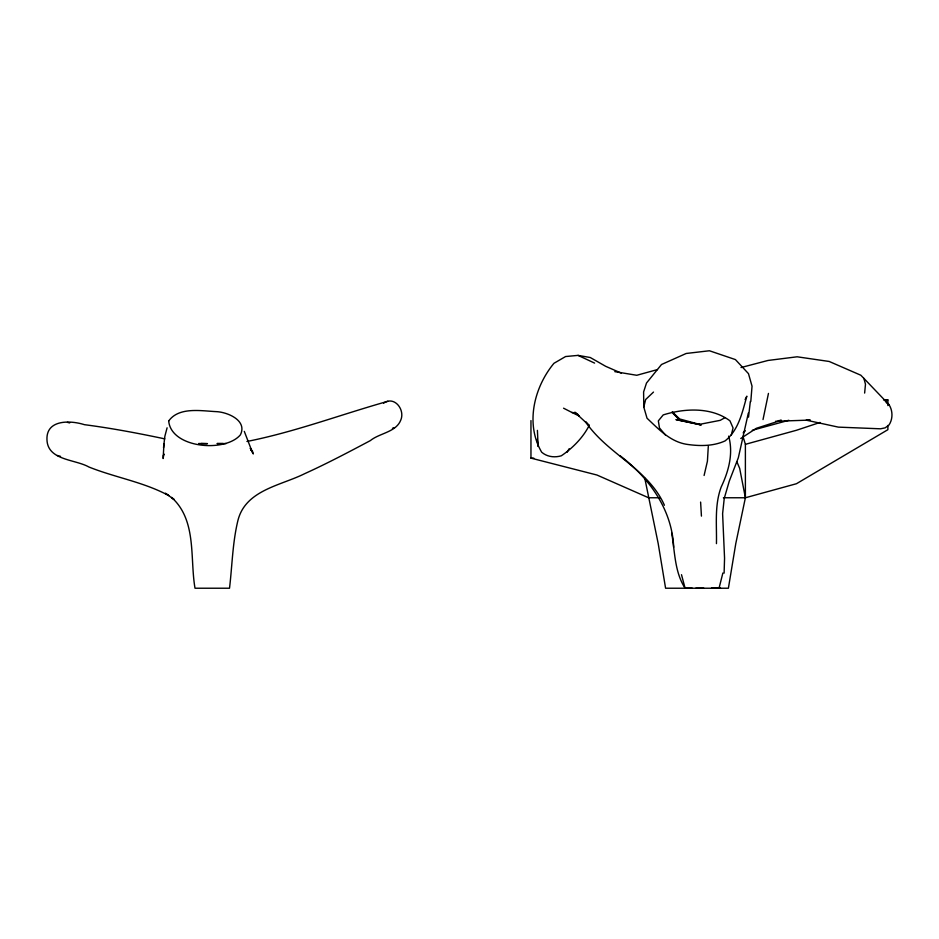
<?xml version="1.0" encoding="UTF-8"?>
<svg xmlns="http://www.w3.org/2000/svg" width="939" height="939" viewBox="0 0 939 939"><rect width="100%" height="100%" fill="white"/><g stroke="black" fill="none" stroke-linecap="round" stroke-linejoin="round"><path stroke-width="1.41" d="M750.32 401.552L748.524 417.127M163.527 447.797L163.961 443.701L163.14 458.549L163.879 453.889L163.292 456.025M724.11 573.154L724.556 558.212L722.607 513.703L724.239 498.409L729.298 481.097L738.324 457.786L748.336 413.101M708.299 446.307L707.419 461.213L704.097 475.498M163.809 445.145L164.888 436.177L167.095 427.808M750.801 401.516L752.033 386.175L748.477 373.652L735.425 359.59L709.426 350.763L686.186 353.475L661.502 364.508L646.501 383.03L643.602 391.939L643.79 407.068L647.03 418.219C658.873 429.405 670.81 442.316 687.888 444.487C700.353 446.213 713.417 446.201 725.084 440.907C738.782 430.003 742.303 412.127 746.845 396.176L745.108 399.591M864.631 393.077L865.476 384.274L863.903 378.405L860.828 375.224L829.184 361.468L797.129 356.797L768.008 360.459L741.012 367.548M768.454 393.418L763.02 419.557M742.937 436.295L745.39 444.323L745.39 497.764L735.789 543.552L728.394 588.225L665.587 588.225L658.192 543.552L644.776 478.174M643.79 407.068L645.656 399.521L653.485 392.079M731.317 434.957L733.054 427.926L729.943 420.825C711.328 406.892 684.496 408.242 663.204 414.921L658.345 420.872L659.471 427.914L665.411 435.015M711.938 588.225L719.039 588.213L722.877 573.013M589.316 425.167C583.319 437.328 572.579 448.232 561.322 455.791C554.585 457.798 547.085 456.917 541.662 452.187C525.124 423.959 533.962 387.431 553.94 363.311L565.583 356.538L578.048 355.388L590.255 357.513L605.702 366.327L621.301 373.135M567.097 452.258L569.151 448.736M743.383 432.856L745.085 430.637L743.301 432.926M740.742 438.501L756.388 428.29L781.365 420.261L778.49 420.684M383.605 403.183C394.392 395.448 405.402 409.85 400.695 420.273C395.894 432.28 379.532 433.09 370.33 440.614C348.686 452.082 327.007 463.561 304.67 473.679C280.632 485.686 245.337 490.029 237.86 520.734C232.52 542.801 232.215 565.736 229.515 588.225L195.007 588.225C189.76 557.813 197.026 520.37 171.579 497.4L174.079 499.513L165.428 493.257L168.727 495.581C143.737 482.024 115.121 477.528 88.865 466.988C74.944 459.112 47.373 460.533 46.95 439.358C46.351 419.134 70.965 420.367 84.404 424.674C111.401 428.172 138.15 433.243 164.783 438.865M725.002 417.655L720.201 420.343L699.015 424.463L675.927 419.592L700.846 424.827M820.005 422.456L796.448 430.273L745.39 444.323M885.113 400.847L887.883 399.92L887.883 405.589M392.443 428.29L394.65 427.597M387.83 401.317C340.857 414.545 294.881 431.975 246.934 441.471M657.453 369.579L636.771 375.283L614.787 371.644M723.394 497.764L745.39 497.764L796.448 483.726L887.883 429.686L887.883 425.437M752.292 430.273L788.819 420.285M775.614 421.271L810.228 420.073L806.366 419.956M671.655 532.988C674.965 551.627 674.46 571.792 685.106 588.237L681.491 574.691M711.504 588.237L720.471 588.213L719.039 588.213M883.54 399.92L887.883 399.92M198.634 443.513L207.449 443.642L201.169 443.478M530.958 420.59L530.958 458.126L533.798 458.126M660.317 497.764L648.591 497.764L596.934 475.017L530.958 458.126M695.787 588.237L703.816 588.225M223.036 443.56L217.003 443.56L226.182 443.572M685.106 588.237L692.266 588.225M563.576 408.195L571.863 412.444L574.586 412.784M699.015 424.463L701.151 424.898M806.472 420.226L838.351 427.128L880.524 428.806L885.148 427.855L888.998 425.003C893.012 418.947 892.883 410.695 888.987 404.603L863.903 378.405M67.455 422.35L69.674 422.937M57.197 455.485L60.519 456.366M700.823 424.733L679.73 418.994L672.324 412.186M578.048 355.388L594.598 363.1M571.863 412.444L579.422 416.106M578.365 414.768L574.785 412.209L588.765 425.132L586.206 422.198M886.123 402.467L888.987 404.603M620.163 455.791C649.272 478.021 672.124 509.607 673.674 547.284M673.24 413.641L678.439 418.806M250.725 449.441L252.673 451.483L251.065 449.511M672.324 411.728L679.026 418.876M585.478 421.658C607.181 454.03 648.297 468.725 664.413 505.252M250.361 448.337L253.366 453.913L250.384 448.384M244.304 431.388L252.063 451.518M736.833 461.648L739.674 468.373L745.39 497.764M728.629 436.142C733.547 453.396 728.664 471.178 721.222 486.942C714.379 505.088 716.856 524.666 716.445 543.622M537.178 439.335L538.129 446.424L537.413 430.379M700.611 502.072L701.433 516.11M168.691 420.977C171.144 448.232 225.102 452.88 240.384 434.863C247.544 420.66 228.036 412.327 216.745 411.658C201.275 410.965 179.009 406.575 168.691 420.977"/></g></svg>
